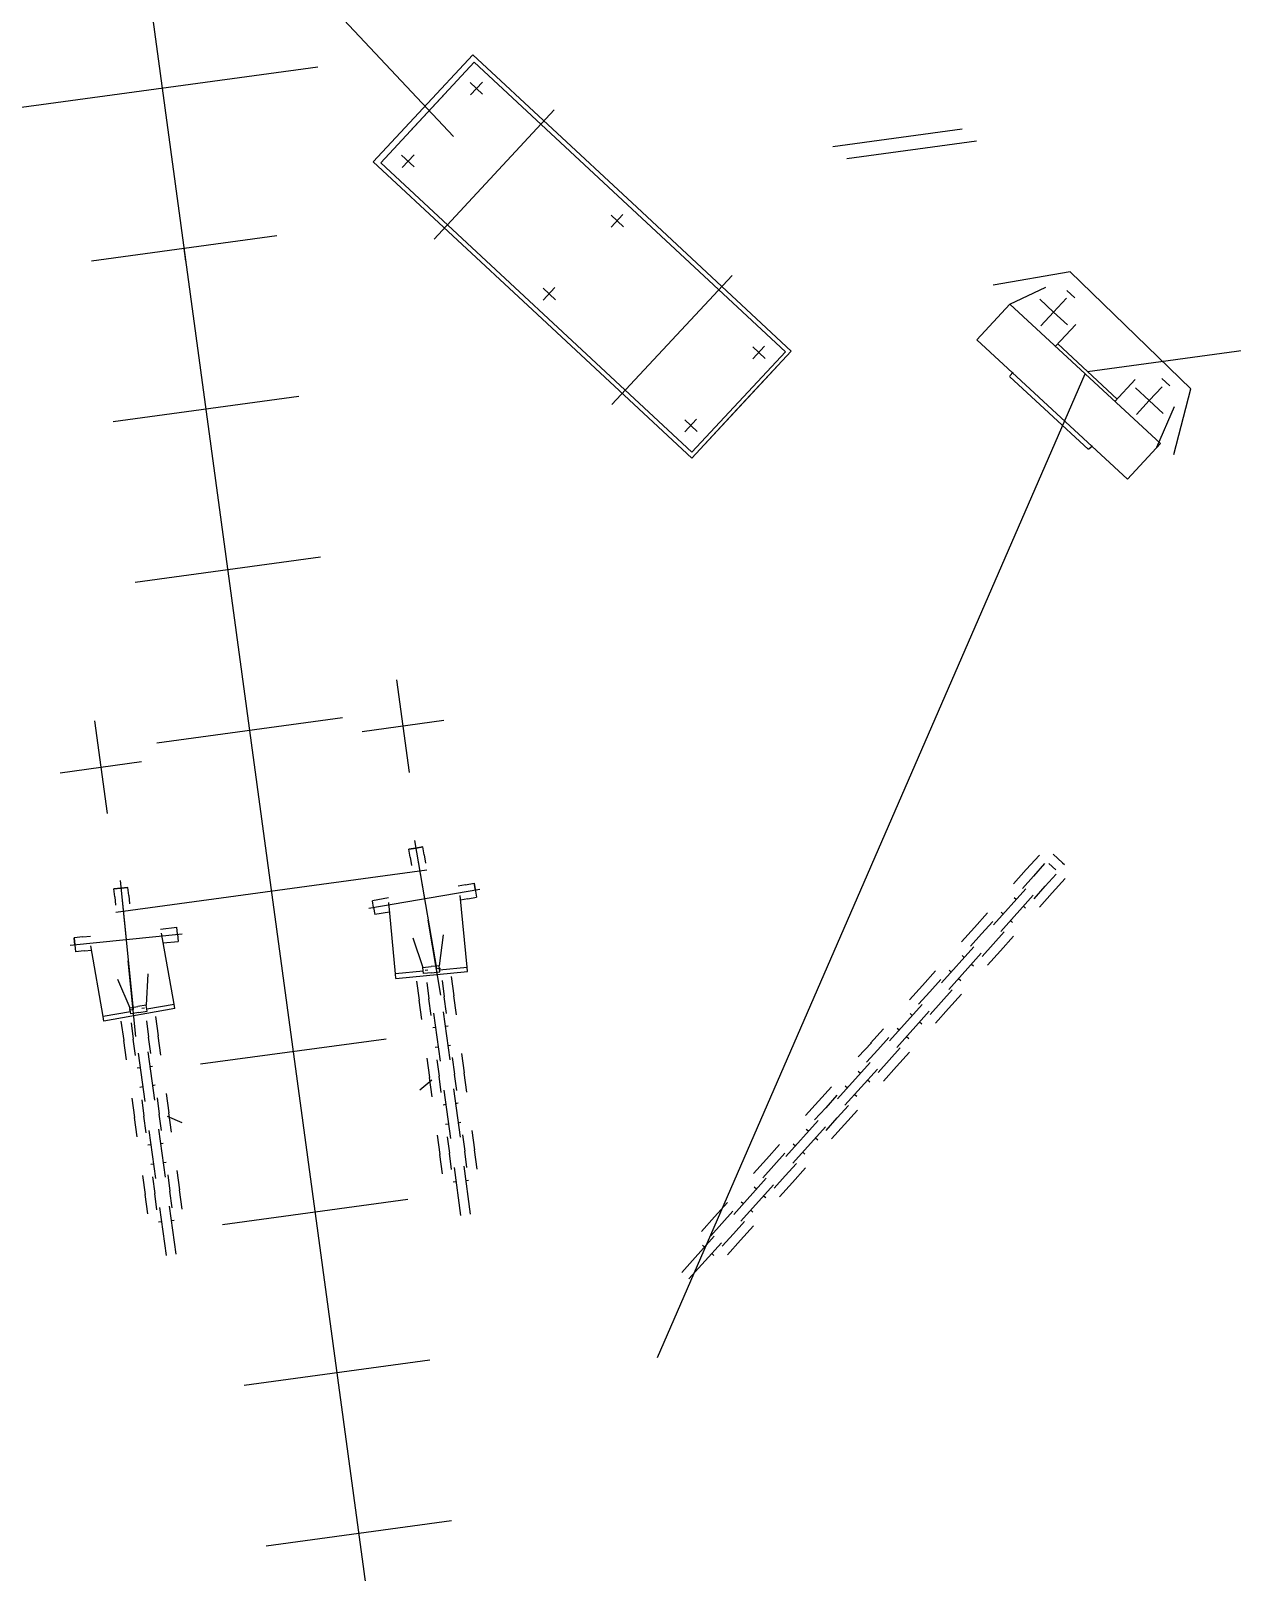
# Model space of a CAD drawing. Header units: metres. Extents: x 267365 to 277461, y 2088854 to 2108025.
# Drawn here: x 272954.4 to 272970.72, y 2094813.72 to 2094834.67 of the extents above; entities that cross this region are included whole.
import ezdxf

# ---------------------------------------------------------------- set-up
doc = ezdxf.new("R2010")
doc.units = ezdxf.units.M
doc.linetypes.add('ACAD_ISO10W100', pattern=[18, 12, -3, 0, -3])
doc.linetypes.add('DASHEDX2', pattern=[38.1, 25.4, -12.7])

msp = doc.modelspace()

# ---------------------------------------------------------------- linework, layer by layer
at = {"color": 30}
for p, q in [((272997.428, 2094530.529), (272954.491, 2094846.36)), ((272997.428, 2094530.529), (272954.491, 2094846.36)), ((272997.428, 2094530.529), (272954.491, 2094846.36)), ((272960.142, 2094833.231), (272956.011, 2094837.631)), ((272960.142, 2094833.231), (272956.011, 2094837.631)), ((272960.142, 2094833.231), (272956.011, 2094837.631)), ((272959.729, 2094833.615), (272960.405, 2094834.342)), ((272959.729, 2094833.615), (272960.405, 2094834.342)), ((272959.729, 2094833.615), (272960.405, 2094834.342)), ((272960.405, 2094834.342), (272962.569, 2094832.329)), ((272960.405, 2094834.342), (272962.569, 2094832.329)), ((272960.405, 2094834.342), (272962.569, 2094832.329)), ((272954.073, 2094833.604), (272958.299, 2094834.178)), ((272954.073, 2094833.604), (272958.299, 2094834.178)), ((272954.073, 2094833.604), (272958.299, 2094834.178)), ((272960.425, 2094834.241), (272959.154, 2094832.876)), ((272960.425, 2094834.241), (272959.154, 2094832.876)), ((272960.425, 2094834.241), (272959.154, 2094832.876)), ((272964.653, 2094830.307), (272960.425, 2094834.241)), ((272964.653, 2094830.307), (272960.425, 2094834.241)), ((272964.653, 2094830.307), (272960.425, 2094834.241)), ((272960.034, 2094833.821), (272959.545, 2094833.296)), ((272960.034, 2094833.821), (272959.545, 2094833.296)), ((272960.034, 2094833.821), (272959.545, 2094833.296)), ((272959.729, 2094833.615), (272959.053, 2094832.888)), ((272959.729, 2094833.615), (272959.053, 2094832.888)), ((272959.729, 2094833.615), (272959.053, 2094832.888)), ((272965.298, 2094833.098), (272967.056, 2094833.337)), ((272965.298, 2094833.098), (272967.056, 2094833.337)), ((272965.298, 2094833.098), (272967.056, 2094833.337)), ((272965.487, 2094832.933), (272967.249, 2094833.172)), ((272965.487, 2094832.933), (272967.249, 2094833.172)), ((272965.487, 2094832.933), (272967.249, 2094833.172)), ((272959.053, 2094832.888), (272961.216, 2094830.875)), ((272959.053, 2094832.888), (272961.216, 2094830.875)), ((272959.053, 2094832.888), (272961.216, 2094830.875)), ((272959.154, 2094832.876), (272963.382, 2094828.942)), ((272959.154, 2094832.876), (272963.382, 2094828.942)), ((272959.154, 2094832.876), (272963.382, 2094828.942)), ((272964.732, 2094830.316), (272962.569, 2094832.329)), ((272964.732, 2094830.316), (272962.569, 2094832.329)), ((272964.732, 2094830.316), (272962.569, 2094832.329)), ((272957.743, 2094831.88), (272955.222, 2094831.537)), ((272957.743, 2094831.88), (272955.222, 2094831.537)), ((272957.743, 2094831.88), (272955.222, 2094831.537)), ((272956.506, 2094831.538), (272956.482, 2094831.708)), ((272956.506, 2094831.538), (272956.482, 2094831.708)), ((272956.506, 2094831.538), (272956.482, 2094831.708)), ((272968.52, 2094831.392), (272967.474, 2094831.211)), ((272968.52, 2094831.392), (272967.474, 2094831.211)), ((272968.52, 2094831.392), (272967.474, 2094831.211)), ((272970.163, 2094829.803), (272968.52, 2094831.392)), ((272970.163, 2094829.803), (272968.52, 2094831.392)), ((272970.163, 2094829.803), (272968.52, 2094831.392)), ((272968.297, 2094830.847), (272968.108, 2094831.022)), ((272968.297, 2094830.847), (272968.108, 2094831.022)), ((272968.297, 2094830.847), (272968.108, 2094831.022)), ((272968.297, 2094830.847), (272968.472, 2094831.036)), ((272968.297, 2094830.847), (272968.472, 2094831.036)), ((272968.297, 2094830.847), (272968.472, 2094831.036)), ((272963.38, 2094828.862), (272961.216, 2094830.875)), ((272963.38, 2094828.862), (272961.216, 2094830.875)), ((272963.38, 2094828.862), (272961.216, 2094830.875)), ((272968.297, 2094830.847), (272968.122, 2094830.658)), ((272968.297, 2094830.847), (272968.122, 2094830.658)), ((272968.297, 2094830.847), (272968.122, 2094830.658)), ((272968.297, 2094830.847), (272968.486, 2094830.672)), ((272968.297, 2094830.847), (272968.486, 2094830.672)), ((272968.297, 2094830.847), (272968.486, 2094830.672)), ((272964.056, 2094829.589), (272964.732, 2094830.316)), ((272964.056, 2094829.589), (272964.732, 2094830.316)), ((272964.056, 2094829.589), (272964.732, 2094830.316)), ((272964.653, 2094830.307), (272963.382, 2094828.942)), ((272964.653, 2094830.307), (272963.382, 2094828.942)), ((272964.653, 2094830.307), (272963.382, 2094828.942)), ((272964.556, 2094830.126), (272963.556, 2094829.051)), ((272964.556, 2094830.126), (272963.556, 2094829.051)), ((272964.556, 2094830.126), (272963.556, 2094829.051)), ((272958.039, 2094829.697), (272955.519, 2094829.355)), ((272958.039, 2094829.697), (272955.519, 2094829.355)), ((272958.039, 2094829.697), (272955.519, 2094829.355)), ((272969.597, 2094829.643), (272969.408, 2094829.818)), ((272969.597, 2094829.643), (272969.408, 2094829.818)), ((272969.597, 2094829.643), (272969.408, 2094829.818)), ((272969.597, 2094829.643), (272969.772, 2094829.832)), ((272969.597, 2094829.643), (272969.772, 2094829.832)), ((272969.597, 2094829.643), (272969.772, 2094829.832)), ((272969.932, 2094828.911), (272970.163, 2094829.803)), ((272969.932, 2094828.911), (272970.163, 2094829.803)), ((272969.932, 2094828.911), (272970.163, 2094829.803)), ((272964.056, 2094829.589), (272963.38, 2094828.862)), ((272964.056, 2094829.589), (272963.38, 2094828.862)), ((272964.056, 2094829.589), (272963.38, 2094828.862)), ((272969.422, 2094829.454), (272969.597, 2094829.643)), ((272969.422, 2094829.454), (272969.597, 2094829.643)), ((272969.422, 2094829.454), (272969.597, 2094829.643)), ((272969.597, 2094829.643), (272969.786, 2094829.468)), ((272969.597, 2094829.643), (272969.786, 2094829.468)), ((272969.597, 2094829.643), (272969.786, 2094829.468)), ((272958.336, 2094827.515), (272955.816, 2094827.172)), ((272958.336, 2094827.515), (272955.816, 2094827.172)), ((272958.336, 2094827.515), (272955.816, 2094827.172)), ((272959.369, 2094825.85), (272959.54, 2094824.589)), ((272959.369, 2094825.85), (272959.54, 2094824.589)), ((272959.369, 2094825.85), (272959.54, 2094824.589)), ((272955.265, 2094825.292), (272955.436, 2094824.031)), ((272955.265, 2094825.292), (272955.436, 2094824.031)), ((272955.265, 2094825.292), (272955.436, 2094824.031)), ((272955.265, 2094825.292), (272955.436, 2094824.031)), ((272955.265, 2094825.292), (272955.436, 2094824.031)), ((272955.265, 2094825.292), (272955.436, 2094824.031)), ((272958.633, 2094825.333), (272956.112, 2094824.99)), ((272958.633, 2094825.333), (272956.112, 2094824.99)), ((272958.633, 2094825.333), (272956.112, 2094824.99)), ((272960.009, 2094825.295), (272958.9, 2094825.144)), ((272960.009, 2094825.295), (272958.9, 2094825.144)), ((272960.009, 2094825.295), (272958.9, 2094825.144)), ((272954.796, 2094824.586), (272955.905, 2094824.737)), ((272954.796, 2094824.586), (272955.905, 2094824.737)), ((272954.796, 2094824.586), (272955.905, 2094824.737)), ((272954.796, 2094824.586), (272955.905, 2094824.737)), ((272954.796, 2094824.586), (272955.905, 2094824.737)), ((272954.796, 2094824.586), (272955.905, 2094824.737)), ((272959.613, 2094823.666), (272959.748, 2094822.871)), ((272959.613, 2094823.666), (272959.748, 2094822.871)), ((272959.613, 2094823.666), (272959.748, 2094822.871)), ((272959.63, 2094823.563), (272959.536, 2094823.547)), ((272959.536, 2094823.547), (272959.63, 2094823.563)), ((272959.63, 2094823.563), (272959.536, 2094823.547)), ((272959.536, 2094823.547), (272959.63, 2094823.563)), ((272959.63, 2094823.563), (272959.536, 2094823.547)), ((272959.536, 2094823.547), (272959.63, 2094823.563)), ((272959.554, 2094823.439), (272959.536, 2094823.547)), ((272959.554, 2094823.439), (272959.536, 2094823.547)), ((272959.554, 2094823.439), (272959.536, 2094823.547)), ((272959.554, 2094823.439), (272959.573, 2094823.327)), ((272959.554, 2094823.439), (272959.573, 2094823.327)), ((272959.554, 2094823.439), (272959.573, 2094823.327)), ((272959.725, 2094823.579), (272959.63, 2094823.563)), ((272959.63, 2094823.563), (272959.725, 2094823.579)), ((272959.725, 2094823.579), (272959.63, 2094823.563)), ((272959.63, 2094823.563), (272959.725, 2094823.579)), ((272959.725, 2094823.579), (272959.63, 2094823.563)), ((272959.63, 2094823.563), (272959.725, 2094823.579)), ((272959.743, 2094823.471), (272959.725, 2094823.579)), ((272959.743, 2094823.471), (272959.725, 2094823.579)), ((272959.743, 2094823.471), (272959.725, 2094823.579)), ((272959.743, 2094823.471), (272959.762, 2094823.359)), ((272959.743, 2094823.471), (272959.762, 2094823.359)), ((272959.743, 2094823.471), (272959.762, 2094823.359)), ((272968.103, 2094823.468), (272967.926, 2094823.271)), ((272968.103, 2094823.468), (272967.926, 2094823.271)), ((272968.103, 2094823.468), (272967.926, 2094823.271)), ((272968.289, 2094823.478), (272968.318, 2094823.452)), ((272968.289, 2094823.478), (272968.417, 2094823.364)), ((272968.289, 2094823.478), (272968.318, 2094823.452)), ((272968.289, 2094823.478), (272968.417, 2094823.364)), ((272968.289, 2094823.478), (272968.318, 2094823.452)), ((272968.289, 2094823.478), (272968.417, 2094823.364)), ((272955.556, 2094822.692), (272959.782, 2094823.266)), ((272955.556, 2094822.692), (272959.782, 2094823.266)), ((272955.556, 2094822.692), (272959.782, 2094823.266)), ((272967.75, 2094823.075), (272967.926, 2094823.271)), ((272967.75, 2094823.075), (272967.926, 2094823.271)), ((272967.75, 2094823.075), (272967.926, 2094823.271)), ((272968.175, 2094823.351), (272968.025, 2094823.183)), ((272968.175, 2094823.351), (272968.025, 2094823.183)), ((272968.175, 2094823.351), (272968.025, 2094823.183)), ((272968.332, 2094823.21), (272968.181, 2094823.043)), ((272968.332, 2094823.21), (272968.181, 2094823.043)), ((272968.332, 2094823.21), (272968.181, 2094823.043)), ((272968.329, 2094823.265), (272968.23, 2094823.354)), ((272968.329, 2094823.265), (272968.23, 2094823.354)), ((272968.329, 2094823.265), (272968.23, 2094823.354)), ((272968.417, 2094823.364), (272968.446, 2094823.338)), ((272968.417, 2094823.364), (272968.446, 2094823.338)), ((272968.417, 2094823.364), (272968.446, 2094823.338)), ((272955.528, 2094823.008), (272955.624, 2094823.018)), ((272955.624, 2094823.018), (272955.528, 2094823.008)), ((272955.528, 2094823.008), (272955.624, 2094823.018)), ((272955.624, 2094823.018), (272955.528, 2094823.008)), ((272955.528, 2094823.008), (272955.624, 2094823.018)), ((272955.624, 2094823.018), (272955.528, 2094823.008)), ((272955.539, 2094822.9), (272955.528, 2094823.008)), ((272955.539, 2094822.9), (272955.528, 2094823.008)), ((272955.539, 2094822.9), (272955.528, 2094823.008)), ((272955.613, 2094823.123), (272955.694, 2094822.32)), ((272955.613, 2094823.123), (272955.694, 2094822.32)), ((272955.613, 2094823.123), (272955.694, 2094822.32)), ((272955.624, 2094823.018), (272955.719, 2094823.028)), ((272955.719, 2094823.028), (272955.624, 2094823.018)), ((272955.624, 2094823.018), (272955.719, 2094823.028)), ((272955.719, 2094823.028), (272955.624, 2094823.018)), ((272955.624, 2094823.018), (272955.719, 2094823.028)), ((272955.719, 2094823.028), (272955.624, 2094823.018)), ((272955.73, 2094822.919), (272955.719, 2094823.028)), ((272955.73, 2094822.919), (272955.719, 2094823.028)), ((272955.73, 2094822.919), (272955.719, 2094823.028)), ((272960.307, 2094823.064), (272960.205, 2094823.046)), ((272960.307, 2094823.064), (272960.205, 2094823.046)), ((272960.307, 2094823.064), (272960.205, 2094823.046)), ((272960.307, 2094823.064), (272960.424, 2094823.084)), ((272960.307, 2094823.064), (272960.424, 2094823.084)), ((272960.307, 2094823.064), (272960.424, 2094823.084)), ((272960.44, 2094822.989), (272960.424, 2094823.084)), ((272960.424, 2094823.084), (272960.456, 2094822.895)), ((272960.44, 2094822.989), (272960.424, 2094823.084)), ((272960.424, 2094823.084), (272960.456, 2094822.895)), ((272960.44, 2094822.989), (272960.424, 2094823.084)), ((272960.424, 2094823.084), (272960.456, 2094822.895)), ((272967.921, 2094823.009), (272967.48, 2094822.518)), ((272967.921, 2094823.009), (272967.48, 2094822.518)), ((272967.921, 2094823.009), (272967.48, 2094822.518)), ((272967.874, 2094823.015), (272968.025, 2094823.183)), ((272967.874, 2094823.015), (272968.025, 2094823.183)), ((272967.874, 2094823.015), (272968.025, 2094823.183)), ((272968.031, 2094822.875), (272968.181, 2094823.043)), ((272968.031, 2094822.875), (272968.181, 2094823.043)), ((272968.031, 2094822.875), (272968.181, 2094823.043)), ((272968.456, 2094823.151), (272968.279, 2094822.954)), ((272968.456, 2094823.151), (272968.279, 2094822.954)), ((272968.456, 2094823.151), (272968.279, 2094822.954)), ((272955.539, 2094822.9), (272955.551, 2094822.787)), ((272955.539, 2094822.9), (272955.551, 2094822.787)), ((272955.539, 2094822.9), (272955.551, 2094822.787)), ((272955.73, 2094822.919), (272955.741, 2094822.806)), ((272955.73, 2094822.919), (272955.741, 2094822.806)), ((272955.73, 2094822.919), (272955.741, 2094822.806)), ((272959.26, 2094822.885), (272959.04, 2094822.847)), ((272959.26, 2094822.885), (272959.04, 2094822.847)), ((272959.26, 2094822.885), (272959.04, 2094822.847)), ((272959.057, 2094822.753), (272959.04, 2094822.847)), ((272959.057, 2094822.753), (272959.04, 2094822.847)), ((272959.057, 2094822.753), (272959.04, 2094822.847)), ((272959.355, 2094821.852), (272959.262, 2094822.824)), ((272959.355, 2094821.852), (272959.262, 2094822.824)), ((272959.355, 2094821.852), (272959.262, 2094822.824)), ((272960.328, 2094821.945), (272960.235, 2094822.918)), ((272960.328, 2094821.945), (272960.235, 2094822.918)), ((272960.328, 2094821.945), (272960.235, 2094822.918)), ((272960.339, 2094822.875), (272960.237, 2094822.857)), ((272960.339, 2094822.875), (272960.237, 2094822.857)), ((272960.339, 2094822.875), (272960.237, 2094822.857)), ((272960.339, 2094822.875), (272960.456, 2094822.895)), ((272960.339, 2094822.875), (272960.456, 2094822.895)), ((272960.339, 2094822.875), (272960.456, 2094822.895)), ((272968.02, 2094822.921), (272967.578, 2094822.429)), ((272968.02, 2094822.921), (272967.578, 2094822.429)), ((272968.02, 2094822.921), (272967.578, 2094822.429)), ((272967.789, 2094822.862), (272967.76, 2094822.888)), ((272967.789, 2094822.862), (272967.76, 2094822.888)), ((272967.789, 2094822.862), (272967.76, 2094822.888)), ((272967.887, 2094822.774), (272967.916, 2094822.748)), ((272967.887, 2094822.774), (272967.916, 2094822.748)), ((272967.887, 2094822.774), (272967.916, 2094822.748)), ((272968.103, 2094822.758), (272968.279, 2094822.954)), ((272968.103, 2094822.758), (272968.279, 2094822.954)), ((272968.103, 2094822.758), (272968.279, 2094822.954)), ((272959.057, 2094822.753), (272959.073, 2094822.658)), ((272959.057, 2094822.753), (272959.073, 2094822.658)), ((272959.057, 2094822.753), (272959.073, 2094822.658)), ((272959.275, 2094822.693), (272959.073, 2094822.658)), ((272959.275, 2094822.693), (272959.073, 2094822.658)), ((272959.275, 2094822.693), (272959.073, 2094822.658)), ((272959.972, 2094821.564), (272959.797, 2094822.585)), ((272959.972, 2094821.564), (272959.797, 2094822.585)), ((272959.972, 2094821.564), (272959.797, 2094822.585)), ((272967.397, 2094822.681), (272967.22, 2094822.484)), ((272967.397, 2094822.681), (272967.22, 2094822.484)), ((272967.397, 2094822.681), (272967.22, 2094822.484)), ((272967.469, 2094822.564), (272967.319, 2094822.396)), ((272967.469, 2094822.564), (272967.319, 2094822.396)), ((272967.469, 2094822.564), (272967.319, 2094822.396)), ((272967.583, 2094822.691), (272967.612, 2094822.665)), ((272967.583, 2094822.691), (272967.612, 2094822.665)), ((272967.583, 2094822.691), (272967.612, 2094822.665)), ((272967.711, 2094822.577), (272967.74, 2094822.551)), ((272967.711, 2094822.577), (272967.74, 2094822.551)), ((272967.711, 2094822.577), (272967.74, 2094822.551)), ((272955.105, 2094822.356), (272954.986, 2094822.344)), ((272955.105, 2094822.356), (272954.986, 2094822.344)), ((272955.105, 2094822.356), (272954.986, 2094822.344)), ((272955.105, 2094822.356), (272955.208, 2094822.367)), ((272955.105, 2094822.356), (272955.208, 2094822.367)), ((272955.105, 2094822.356), (272955.208, 2094822.367)), ((272956.161, 2094822.463), (272956.383, 2094822.486)), ((272956.161, 2094822.463), (272956.383, 2094822.486)), ((272956.161, 2094822.463), (272956.383, 2094822.486)), ((272956.345, 2094821.442), (272956.176, 2094822.405)), ((272956.345, 2094821.442), (272956.176, 2094822.405)), ((272956.345, 2094821.442), (272956.176, 2094822.405)), ((272956.393, 2094822.391), (272956.383, 2094822.486)), ((272956.393, 2094822.391), (272956.383, 2094822.486)), ((272956.393, 2094822.391), (272956.383, 2094822.486)), ((272956.393, 2094822.391), (272956.402, 2094822.295)), ((272956.393, 2094822.391), (272956.402, 2094822.295)), ((272956.393, 2094822.391), (272956.402, 2094822.295)), ((272960.003, 2094822.383), (272959.948, 2094821.962)), ((272960.003, 2094822.383), (272959.948, 2094821.962)), ((272960.003, 2094822.383), (272959.948, 2094821.962)), ((272967.044, 2094822.288), (272967.22, 2094822.484)), ((272967.044, 2094822.288), (272967.22, 2094822.484)), ((272967.044, 2094822.288), (272967.22, 2094822.484)), ((272967.168, 2094822.228), (272967.319, 2094822.396)), ((272967.168, 2094822.228), (272967.319, 2094822.396)), ((272967.168, 2094822.228), (272967.319, 2094822.396)), ((272967.626, 2094822.423), (272967.475, 2094822.256)), ((272967.626, 2094822.423), (272967.475, 2094822.256)), ((272967.626, 2094822.423), (272967.475, 2094822.256)), ((272967.75, 2094822.364), (272967.573, 2094822.167)), ((272967.75, 2094822.364), (272967.573, 2094822.167)), ((272967.75, 2094822.364), (272967.573, 2094822.167)), ((272954.996, 2094822.249), (272954.986, 2094822.344)), ((272954.986, 2094822.344), (272955.006, 2094822.154)), ((272954.996, 2094822.249), (272954.986, 2094822.344)), ((272954.986, 2094822.344), (272955.006, 2094822.154)), ((272954.996, 2094822.249), (272954.986, 2094822.344)), ((272954.986, 2094822.344), (272955.006, 2094822.154)), ((272955.124, 2094822.166), (272955.006, 2094822.154)), ((272955.124, 2094822.166), (272955.006, 2094822.154)), ((272955.124, 2094822.166), (272955.006, 2094822.154)), ((272955.124, 2094822.166), (272955.227, 2094822.176)), ((272955.124, 2094822.166), (272955.227, 2094822.176)), ((272955.124, 2094822.166), (272955.227, 2094822.176)), ((272955.383, 2094821.273), (272955.213, 2094822.235)), ((272955.383, 2094821.273), (272955.213, 2094822.235)), ((272955.383, 2094821.273), (272955.213, 2094822.235)), ((272956.198, 2094822.275), (272956.402, 2094822.295)), ((272956.198, 2094822.275), (272956.402, 2094822.295)), ((272956.198, 2094822.275), (272956.402, 2094822.295)), ((272959.591, 2094822.343), (272959.726, 2094821.941)), ((272959.591, 2094822.343), (272959.726, 2094821.941)), ((272959.591, 2094822.343), (272959.726, 2094821.941)), ((272967.215, 2094822.222), (272966.774, 2094821.731)), ((272967.215, 2094822.222), (272966.774, 2094821.731)), ((272967.215, 2094822.222), (272966.774, 2094821.731)), ((272967.325, 2094822.088), (272967.475, 2094822.256)), ((272967.325, 2094822.088), (272967.475, 2094822.256)), ((272967.325, 2094822.088), (272967.475, 2094822.256)), ((272967.397, 2094821.971), (272967.573, 2094822.167)), ((272967.397, 2094821.971), (272967.573, 2094822.167)), ((272967.397, 2094821.971), (272967.573, 2094822.167)), ((272955.828, 2094821.001), (272955.724, 2094822.031)), ((272955.828, 2094821.001), (272955.724, 2094822.031)), ((272955.828, 2094821.001), (272955.724, 2094822.031)), ((272959.726, 2094821.941), (272959.837, 2094821.952)), ((272959.726, 2094821.941), (272959.837, 2094821.952)), ((272959.726, 2094821.941), (272959.837, 2094821.952)), ((272959.733, 2094821.858), (272959.726, 2094821.941)), ((272959.733, 2094821.858), (272959.726, 2094821.941)), ((272959.733, 2094821.858), (272959.726, 2094821.941)), ((272959.948, 2094821.962), (272959.837, 2094821.952)), ((272959.948, 2094821.962), (272959.837, 2094821.952)), ((272959.948, 2094821.962), (272959.837, 2094821.952)), ((272959.956, 2094821.88), (272959.948, 2094821.962)), ((272959.956, 2094821.88), (272959.948, 2094821.962)), ((272959.956, 2094821.88), (272959.948, 2094821.962)), ((272959.953, 2094821.909), (272960.328, 2094821.945)), ((272959.953, 2094821.909), (272960.328, 2094821.945)), ((272959.953, 2094821.909), (272960.328, 2094821.945)), ((272960.334, 2094821.884), (272960.328, 2094821.945)), ((272960.334, 2094821.884), (272960.328, 2094821.945)), ((272960.334, 2094821.884), (272960.328, 2094821.945)), ((272967.314, 2094822.134), (272966.872, 2094821.642)), ((272967.314, 2094822.134), (272966.872, 2094821.642)), ((272967.314, 2094822.134), (272966.872, 2094821.642)), ((272967.083, 2094822.075), (272967.054, 2094822.101)), ((272967.083, 2094822.075), (272967.054, 2094822.101)), ((272967.083, 2094822.075), (272967.054, 2094822.101)), ((272967.181, 2094821.987), (272967.21, 2094821.961)), ((272967.181, 2094821.987), (272967.21, 2094821.961)), ((272967.181, 2094821.987), (272967.21, 2094821.961)), ((272955.579, 2094821.781), (272955.745, 2094821.391)), ((272955.579, 2094821.781), (272955.745, 2094821.391)), ((272955.579, 2094821.781), (272955.745, 2094821.391)), ((272955.987, 2094821.853), (272955.965, 2094821.43)), ((272955.987, 2094821.853), (272955.965, 2094821.43)), ((272955.987, 2094821.853), (272955.965, 2094821.43)), ((272959.731, 2094821.888), (272959.355, 2094821.852)), ((272959.731, 2094821.888), (272959.355, 2094821.852)), ((272959.731, 2094821.888), (272959.355, 2094821.852)), ((272959.361, 2094821.79), (272959.355, 2094821.852)), ((272959.361, 2094821.79), (272959.355, 2094821.852)), ((272959.361, 2094821.79), (272959.355, 2094821.852)), ((272959.361, 2094821.79), (272960.334, 2094821.884)), ((272959.361, 2094821.79), (272960.334, 2094821.884)), ((272959.361, 2094821.79), (272960.334, 2094821.884)), ((272959.642, 2094821.756), (272959.677, 2094821.494)), ((272959.642, 2094821.756), (272959.677, 2094821.494)), ((272959.642, 2094821.756), (272959.677, 2094821.494)), ((272959.845, 2094821.869), (272959.733, 2094821.858)), ((272959.845, 2094821.869), (272959.733, 2094821.858)), ((272959.845, 2094821.869), (272959.733, 2094821.858)), ((272959.756, 2094821.905), (272959.794, 2094821.91)), ((272959.756, 2094821.905), (272959.794, 2094821.91)), ((272959.756, 2094821.905), (272959.794, 2094821.91)), ((272959.778, 2094821.735), (272959.808, 2094821.512)), ((272959.778, 2094821.735), (272959.808, 2094821.512)), ((272959.778, 2094821.735), (272959.808, 2094821.512)), ((272959.845, 2094821.869), (272959.956, 2094821.88)), ((272959.845, 2094821.869), (272959.956, 2094821.88)), ((272959.845, 2094821.869), (272959.956, 2094821.88)), ((272959.925, 2094821.927), (272959.964, 2094821.932)), ((272959.925, 2094821.927), (272959.964, 2094821.932)), ((272959.925, 2094821.927), (272959.964, 2094821.932)), ((272959.987, 2094821.763), (272960.016, 2094821.539)), ((272959.987, 2094821.763), (272960.016, 2094821.539)), ((272959.987, 2094821.763), (272960.016, 2094821.539)), ((272960.112, 2094821.819), (272960.147, 2094821.557)), ((272960.112, 2094821.819), (272960.147, 2094821.557)), ((272960.112, 2094821.819), (272960.147, 2094821.557)), ((272966.691, 2094821.894), (272966.514, 2094821.697)), ((272966.691, 2094821.894), (272966.514, 2094821.697)), ((272966.691, 2094821.894), (272966.514, 2094821.697)), ((272966.763, 2094821.777), (272966.613, 2094821.609)), ((272966.763, 2094821.777), (272966.613, 2094821.609)), ((272966.763, 2094821.777), (272966.613, 2094821.609)), ((272966.877, 2094821.904), (272966.906, 2094821.878)), ((272966.877, 2094821.904), (272966.906, 2094821.878)), ((272966.877, 2094821.904), (272966.906, 2094821.878)), ((272967.005, 2094821.79), (272967.034, 2094821.764)), ((272967.005, 2094821.79), (272967.034, 2094821.764)), ((272967.005, 2094821.79), (272967.034, 2094821.764)), ((272960.046, 2094821.316), (272960.016, 2094821.539)), ((272960.046, 2094821.316), (272960.016, 2094821.539)), ((272960.046, 2094821.316), (272960.016, 2094821.539)), ((272960.182, 2094821.295), (272960.147, 2094821.557)), ((272960.182, 2094821.295), (272960.147, 2094821.557)), ((272960.182, 2094821.295), (272960.147, 2094821.557)), ((272966.338, 2094821.501), (272966.514, 2094821.697)), ((272966.338, 2094821.501), (272966.514, 2094821.697)), ((272966.338, 2094821.501), (272966.514, 2094821.697)), ((272966.462, 2094821.442), (272966.613, 2094821.609)), ((272966.462, 2094821.442), (272966.613, 2094821.609)), ((272966.462, 2094821.442), (272966.613, 2094821.609)), ((272966.92, 2094821.636), (272966.769, 2094821.469)), ((272966.92, 2094821.636), (272966.769, 2094821.469)), ((272966.92, 2094821.636), (272966.769, 2094821.469)), ((272967.044, 2094821.577), (272966.868, 2094821.381)), ((272967.044, 2094821.577), (272966.868, 2094821.381)), ((272967.044, 2094821.577), (272966.868, 2094821.381)), ((272955.754, 2094821.338), (272955.383, 2094821.273)), ((272955.754, 2094821.338), (272955.383, 2094821.273)), ((272955.754, 2094821.338), (272955.383, 2094821.273)), ((272956.356, 2094821.382), (272955.393, 2094821.212)), ((272956.356, 2094821.382), (272955.393, 2094821.212)), ((272956.356, 2094821.382), (272955.393, 2094821.212)), ((272955.776, 2094821.363), (272955.737, 2094821.358)), ((272955.776, 2094821.363), (272955.737, 2094821.358)), ((272955.776, 2094821.363), (272955.737, 2094821.358)), ((272955.745, 2094821.391), (272955.855, 2094821.41)), ((272955.745, 2094821.391), (272955.855, 2094821.41)), ((272955.745, 2094821.391), (272955.855, 2094821.41)), ((272955.759, 2094821.309), (272955.745, 2094821.391)), ((272955.759, 2094821.309), (272955.745, 2094821.391)), ((272955.759, 2094821.309), (272955.745, 2094821.391)), ((272955.869, 2094821.329), (272955.759, 2094821.309)), ((272955.869, 2094821.329), (272955.759, 2094821.309)), ((272955.869, 2094821.329), (272955.759, 2094821.309)), ((272955.965, 2094821.43), (272955.855, 2094821.41)), ((272955.965, 2094821.43), (272955.855, 2094821.41)), ((272955.965, 2094821.43), (272955.855, 2094821.41)), ((272955.869, 2094821.329), (272955.979, 2094821.348)), ((272955.869, 2094821.329), (272955.979, 2094821.348)), ((272955.869, 2094821.329), (272955.979, 2094821.348)), ((272955.945, 2094821.387), (272955.907, 2094821.381)), ((272955.945, 2094821.387), (272955.907, 2094821.381)), ((272955.945, 2094821.387), (272955.907, 2094821.381)), ((272955.979, 2094821.348), (272955.965, 2094821.43)), ((272955.979, 2094821.348), (272955.965, 2094821.43)), ((272955.979, 2094821.348), (272955.965, 2094821.43)), ((272955.974, 2094821.377), (272956.345, 2094821.442)), ((272955.974, 2094821.377), (272956.345, 2094821.442)), ((272955.974, 2094821.377), (272956.345, 2094821.442)), ((272956.356, 2094821.382), (272956.345, 2094821.442)), ((272956.356, 2094821.382), (272956.345, 2094821.442)), ((272956.356, 2094821.382), (272956.345, 2094821.442)), ((272959.712, 2094821.232), (272959.677, 2094821.494)), ((272959.712, 2094821.232), (272959.677, 2094821.494)), ((272959.712, 2094821.232), (272959.677, 2094821.494)), ((272959.838, 2094821.288), (272959.808, 2094821.512)), ((272959.838, 2094821.288), (272959.808, 2094821.512)), ((272959.838, 2094821.288), (272959.808, 2094821.512)), ((272959.873, 2094821.32), (272959.96, 2094820.665)), ((272959.873, 2094821.32), (272959.96, 2094820.665)), ((272959.873, 2094821.32), (272959.96, 2094820.665)), ((272960.004, 2094821.338), (272960.091, 2094820.683)), ((272960.004, 2094821.338), (272960.091, 2094820.683)), ((272960.004, 2094821.338), (272960.091, 2094820.683)), ((272966.509, 2094821.436), (272966.068, 2094820.944)), ((272966.509, 2094821.436), (272966.068, 2094820.944)), ((272966.509, 2094821.436), (272966.068, 2094820.944)), ((272966.608, 2094821.347), (272966.166, 2094820.855)), ((272966.608, 2094821.347), (272966.166, 2094820.855)), ((272966.608, 2094821.347), (272966.166, 2094820.855)), ((272966.377, 2094821.288), (272966.348, 2094821.314)), ((272966.377, 2094821.288), (272966.348, 2094821.314)), ((272966.377, 2094821.288), (272966.348, 2094821.314)), ((272966.619, 2094821.301), (272966.769, 2094821.469)), ((272966.619, 2094821.301), (272966.769, 2094821.469)), ((272966.619, 2094821.301), (272966.769, 2094821.469)), ((272966.691, 2094821.184), (272966.868, 2094821.381)), ((272966.691, 2094821.184), (272966.868, 2094821.381)), ((272966.691, 2094821.184), (272966.868, 2094821.381)), ((272955.393, 2094821.212), (272955.383, 2094821.273)), ((272955.393, 2094821.212), (272955.383, 2094821.273)), ((272955.393, 2094821.212), (272955.383, 2094821.273)), ((272955.624, 2094821.209), (272955.661, 2094820.947)), ((272955.624, 2094821.209), (272955.661, 2094820.947)), ((272955.624, 2094821.209), (272955.661, 2094820.947)), ((272955.761, 2094821.188), (272955.792, 2094820.965)), ((272955.761, 2094821.188), (272955.792, 2094820.965)), ((272955.761, 2094821.188), (272955.792, 2094820.965)), ((272955.969, 2094821.217), (272956, 2094820.994)), ((272955.969, 2094821.217), (272956, 2094820.994)), ((272955.969, 2094821.217), (272956, 2094820.994)), ((272956.094, 2094821.274), (272956.131, 2094821.012)), ((272956.094, 2094821.274), (272956.131, 2094821.012)), ((272956.094, 2094821.274), (272956.131, 2094821.012)), ((272959.899, 2094821.124), (272959.86, 2094821.119)), ((272959.899, 2094821.124), (272959.86, 2094821.119)), ((272959.899, 2094821.124), (272959.86, 2094821.119)), ((272960.03, 2094821.141), (272960.069, 2094821.146)), ((272960.03, 2094821.141), (272960.069, 2094821.146)), ((272960.03, 2094821.141), (272960.069, 2094821.146)), ((272965.985, 2094821.107), (272965.808, 2094820.911)), ((272965.985, 2094821.107), (272965.808, 2094820.911)), ((272965.985, 2094821.107), (272965.808, 2094820.911)), ((272966.171, 2094821.117), (272966.2, 2094821.091)), ((272966.171, 2094821.117), (272966.2, 2094821.091)), ((272966.171, 2094821.117), (272966.2, 2094821.091)), ((272966.475, 2094821.2), (272966.504, 2094821.174)), ((272966.475, 2094821.2), (272966.504, 2094821.174)), ((272966.475, 2094821.2), (272966.504, 2094821.174)), ((272955.697, 2094820.685), (272955.661, 2094820.947)), ((272955.697, 2094820.685), (272955.661, 2094820.947)), ((272955.697, 2094820.685), (272955.661, 2094820.947)), ((272955.822, 2094820.742), (272955.792, 2094820.965)), ((272955.822, 2094820.742), (272955.792, 2094820.965)), ((272955.822, 2094820.742), (272955.792, 2094820.965)), ((272956.031, 2094820.771), (272956, 2094820.994)), ((272956.031, 2094820.771), (272956, 2094820.994)), ((272956.031, 2094820.771), (272956, 2094820.994)), ((272956.167, 2094820.75), (272956.131, 2094821.012)), ((272956.167, 2094820.75), (272956.131, 2094821.012)), ((272956.167, 2094820.75), (272956.131, 2094821.012)), ((272959.226, 2094820.968), (272956.706, 2094820.625)), ((272959.226, 2094820.968), (272956.706, 2094820.625)), ((272959.226, 2094820.968), (272956.706, 2094820.625)), ((272965.642, 2094820.725), (272965.824, 2094820.917)), ((272965.642, 2094820.725), (272965.824, 2094820.917)), ((272965.642, 2094820.725), (272965.824, 2094820.917)), ((272966.057, 2094820.99), (272965.907, 2094820.822)), ((272966.057, 2094820.99), (272965.907, 2094820.822)), ((272966.057, 2094820.99), (272965.907, 2094820.822)), ((272966.299, 2094821.003), (272966.328, 2094820.977)), ((272966.299, 2094821.003), (272966.328, 2094820.977)), ((272966.299, 2094821.003), (272966.328, 2094820.977)), ((272955.857, 2094820.774), (272955.948, 2094820.12)), ((272955.857, 2094820.774), (272955.948, 2094820.12)), ((272955.857, 2094820.774), (272955.948, 2094820.12)), ((272955.988, 2094820.792), (272956.079, 2094820.138)), ((272955.988, 2094820.792), (272956.079, 2094820.138)), ((272955.988, 2094820.792), (272956.079, 2094820.138)), ((272959.782, 2094820.708), (272959.817, 2094820.446)), ((272959.782, 2094820.708), (272959.817, 2094820.446)), ((272959.782, 2094820.708), (272959.817, 2094820.446)), ((272959.895, 2094820.857), (272959.934, 2094820.862)), ((272959.895, 2094820.857), (272959.934, 2094820.862)), ((272959.895, 2094820.857), (272959.934, 2094820.862)), ((272959.918, 2094820.687), (272959.948, 2094820.464)), ((272959.918, 2094820.687), (272959.948, 2094820.464)), ((272959.918, 2094820.687), (272959.948, 2094820.464)), ((272960.065, 2094820.879), (272960.104, 2094820.884)), ((272960.065, 2094820.879), (272960.104, 2094820.884)), ((272960.065, 2094820.879), (272960.104, 2094820.884)), ((272960.126, 2094820.715), (272960.156, 2094820.491)), ((272960.126, 2094820.715), (272960.156, 2094820.491)), ((272960.126, 2094820.715), (272960.156, 2094820.491)), ((272960.252, 2094820.771), (272960.287, 2094820.509)), ((272960.252, 2094820.771), (272960.287, 2094820.509)), ((272960.252, 2094820.771), (272960.287, 2094820.509)), ((272965.756, 2094820.655), (272965.907, 2094820.822)), ((272965.756, 2094820.655), (272965.907, 2094820.822)), ((272965.756, 2094820.655), (272965.907, 2094820.822)), ((272965.913, 2094820.514), (272966.063, 2094820.682)), ((272965.913, 2094820.514), (272966.063, 2094820.682)), ((272965.913, 2094820.514), (272966.063, 2094820.682)), ((272966.214, 2094820.85), (272966.063, 2094820.682)), ((272966.214, 2094820.85), (272966.063, 2094820.682)), ((272966.214, 2094820.85), (272966.063, 2094820.682)), ((272966.338, 2094820.79), (272966.162, 2094820.594)), ((272966.338, 2094820.79), (272966.162, 2094820.594)), ((272966.338, 2094820.79), (272966.162, 2094820.594)), ((272955.885, 2094820.578), (272955.846, 2094820.572)), ((272955.885, 2094820.578), (272955.846, 2094820.572)), ((272955.885, 2094820.578), (272955.846, 2094820.572)), ((272956.016, 2094820.596), (272956.054, 2094820.601)), ((272956.016, 2094820.596), (272956.054, 2094820.601)), ((272956.016, 2094820.596), (272956.054, 2094820.601)), ((272960.186, 2094820.268), (272960.156, 2094820.491)), ((272960.186, 2094820.268), (272960.156, 2094820.491)), ((272960.186, 2094820.268), (272960.156, 2094820.491)), ((272960.322, 2094820.247), (272960.287, 2094820.509)), ((272960.322, 2094820.247), (272960.287, 2094820.509)), ((272960.322, 2094820.247), (272960.287, 2094820.509)), ((272965.803, 2094820.649), (272965.362, 2094820.157)), ((272965.803, 2094820.649), (272965.362, 2094820.157)), ((272965.803, 2094820.649), (272965.362, 2094820.157)), ((272965.902, 2094820.56), (272965.46, 2094820.069)), ((272965.902, 2094820.56), (272965.46, 2094820.069)), ((272965.902, 2094820.56), (272965.46, 2094820.069)), ((272965.671, 2094820.501), (272965.642, 2094820.527)), ((272965.671, 2094820.501), (272965.642, 2094820.527)), ((272965.671, 2094820.501), (272965.642, 2094820.527)), ((272965.985, 2094820.397), (272966.162, 2094820.594)), ((272965.985, 2094820.397), (272966.162, 2094820.594)), ((272965.985, 2094820.397), (272966.162, 2094820.594)), ((272955.921, 2094820.316), (272955.882, 2094820.311)), ((272955.921, 2094820.316), (272955.882, 2094820.311)), ((272955.921, 2094820.316), (272955.882, 2094820.311)), ((272956.091, 2094820.339), (272956.052, 2094820.334)), ((272956.091, 2094820.339), (272956.052, 2094820.334)), ((272956.091, 2094820.339), (272956.052, 2094820.334)), ((272959.852, 2094820.184), (272959.817, 2094820.446)), ((272959.852, 2094820.184), (272959.817, 2094820.446)), ((272959.852, 2094820.184), (272959.817, 2094820.446)), ((272959.977, 2094820.24), (272959.948, 2094820.464)), ((272959.977, 2094820.24), (272959.948, 2094820.464)), ((272959.977, 2094820.24), (272959.948, 2094820.464)), ((272960.013, 2094820.272), (272960.1, 2094819.617)), ((272960.013, 2094820.272), (272960.1, 2094819.617)), ((272960.013, 2094820.272), (272960.1, 2094819.617)), ((272960.143, 2094820.29), (272960.231, 2094819.635)), ((272960.143, 2094820.29), (272960.231, 2094819.635)), ((272960.143, 2094820.29), (272960.231, 2094819.635)), ((272965.279, 2094820.32), (272965.102, 2094820.124)), ((272965.279, 2094820.32), (272965.102, 2094820.124)), ((272965.279, 2094820.32), (272965.102, 2094820.124)), ((272965.465, 2094820.33), (272965.494, 2094820.304)), ((272965.465, 2094820.33), (272965.494, 2094820.304)), ((272965.465, 2094820.33), (272965.494, 2094820.304)), ((272965.769, 2094820.413), (272965.798, 2094820.387)), ((272965.769, 2094820.413), (272965.798, 2094820.387)), ((272965.769, 2094820.413), (272965.798, 2094820.387)), ((272955.77, 2094820.162), (272955.806, 2094819.9)), ((272955.77, 2094820.162), (272955.806, 2094819.9)), ((272955.77, 2094820.162), (272955.806, 2094819.9)), ((272955.906, 2094820.141), (272955.937, 2094819.918)), ((272955.906, 2094820.141), (272955.937, 2094819.918)), ((272955.906, 2094820.141), (272955.937, 2094819.918)), ((272956.114, 2094820.17), (272956.145, 2094819.947)), ((272956.114, 2094820.17), (272956.145, 2094819.947)), ((272956.114, 2094820.17), (272956.145, 2094819.947)), ((272956.24, 2094820.227), (272956.276, 2094819.965)), ((272956.24, 2094820.227), (272956.276, 2094819.965)), ((272956.24, 2094820.227), (272956.276, 2094819.965)), ((272960.039, 2094820.076), (272960, 2094820.071)), ((272960.039, 2094820.076), (272960, 2094820.071)), ((272960.039, 2094820.076), (272960, 2094820.071)), ((272960.17, 2094820.093), (272960.208, 2094820.099)), ((272960.17, 2094820.093), (272960.208, 2094820.099)), ((272960.17, 2094820.093), (272960.208, 2094820.099)), ((272964.926, 2094819.927), (272965.102, 2094820.124)), ((272964.926, 2094819.927), (272965.102, 2094820.124)), ((272964.926, 2094819.927), (272965.102, 2094820.124)), ((272965.351, 2094820.203), (272965.201, 2094820.035)), ((272965.351, 2094820.203), (272965.201, 2094820.035)), ((272965.351, 2094820.203), (272965.201, 2094820.035)), ((272965.508, 2094820.063), (272965.357, 2094819.895)), ((272965.508, 2094820.063), (272965.357, 2094819.895)), ((272965.508, 2094820.063), (272965.357, 2094819.895)), ((272965.593, 2094820.216), (272965.622, 2094820.19)), ((272965.593, 2094820.216), (272965.622, 2094820.19)), ((272965.593, 2094820.216), (272965.622, 2094820.19)), ((272955.842, 2094819.638), (272955.806, 2094819.9)), ((272955.842, 2094819.638), (272955.806, 2094819.9)), ((272955.842, 2094819.638), (272955.806, 2094819.9)), ((272955.968, 2094819.695), (272955.937, 2094819.918)), ((272955.968, 2094819.695), (272955.937, 2094819.918)), ((272955.968, 2094819.695), (272955.937, 2094819.918)), ((272956.176, 2094819.724), (272956.145, 2094819.947)), ((272956.176, 2094819.724), (272956.145, 2094819.947)), ((272956.176, 2094819.724), (272956.145, 2094819.947)), ((272956.312, 2094819.703), (272956.276, 2094819.965)), ((272956.312, 2094819.703), (272956.276, 2094819.965)), ((272956.312, 2094819.703), (272956.276, 2094819.965)), ((272965.097, 2094819.862), (272964.656, 2094819.37)), ((272965.097, 2094819.862), (272964.656, 2094819.37)), ((272965.097, 2094819.862), (272964.656, 2094819.37)), ((272965.05, 2094819.868), (272965.201, 2094820.035)), ((272965.05, 2094819.868), (272965.201, 2094820.035)), ((272965.05, 2094819.868), (272965.201, 2094820.035)), ((272965.207, 2094819.727), (272965.357, 2094819.895)), ((272965.207, 2094819.727), (272965.357, 2094819.895)), ((272965.207, 2094819.727), (272965.357, 2094819.895)), ((272965.632, 2094820.003), (272965.456, 2094819.807)), ((272965.632, 2094820.003), (272965.456, 2094819.807)), ((272965.632, 2094820.003), (272965.456, 2094819.807)), ((272956.003, 2094819.727), (272956.093, 2094819.072)), ((272956.003, 2094819.727), (272956.093, 2094819.072)), ((272956.003, 2094819.727), (272956.093, 2094819.072)), ((272956.134, 2094819.745), (272956.224, 2094819.091)), ((272956.134, 2094819.745), (272956.224, 2094819.091)), ((272956.134, 2094819.745), (272956.224, 2094819.091)), ((272959.921, 2094819.66), (272959.956, 2094819.398)), ((272959.921, 2094819.66), (272959.956, 2094819.398)), ((272959.921, 2094819.66), (272959.956, 2094819.398)), ((272960.035, 2094819.809), (272960.074, 2094819.814)), ((272960.035, 2094819.809), (272960.074, 2094819.814)), ((272960.035, 2094819.809), (272960.074, 2094819.814)), ((272960.057, 2094819.639), (272960.087, 2094819.416)), ((272960.057, 2094819.639), (272960.087, 2094819.416)), ((272960.057, 2094819.639), (272960.087, 2094819.416)), ((272960.205, 2094819.831), (272960.243, 2094819.837)), ((272960.205, 2094819.831), (272960.243, 2094819.837)), ((272960.205, 2094819.831), (272960.243, 2094819.837)), ((272960.266, 2094819.667), (272960.296, 2094819.444)), ((272960.266, 2094819.667), (272960.296, 2094819.444)), ((272960.266, 2094819.667), (272960.296, 2094819.444)), ((272960.392, 2094819.723), (272960.427, 2094819.461)), ((272960.392, 2094819.723), (272960.427, 2094819.461)), ((272960.392, 2094819.723), (272960.427, 2094819.461)), ((272965.196, 2094819.773), (272964.754, 2094819.282)), ((272965.196, 2094819.773), (272964.754, 2094819.282)), ((272965.196, 2094819.773), (272964.754, 2094819.282)), ((272964.965, 2094819.714), (272964.936, 2094819.74)), ((272964.965, 2094819.714), (272964.936, 2094819.74)), ((272964.965, 2094819.714), (272964.936, 2094819.74)), ((272965.279, 2094819.61), (272965.456, 2094819.807)), ((272965.279, 2094819.61), (272965.456, 2094819.807)), ((272965.279, 2094819.61), (272965.456, 2094819.807)), ((272956.03, 2094819.531), (272955.991, 2094819.525)), ((272956.03, 2094819.531), (272955.991, 2094819.525)), ((272956.03, 2094819.531), (272955.991, 2094819.525)), ((272956.161, 2094819.549), (272956.199, 2094819.554)), ((272956.161, 2094819.549), (272956.199, 2094819.554)), ((272956.161, 2094819.549), (272956.199, 2094819.554)), ((272960.325, 2094819.22), (272960.296, 2094819.444)), ((272960.325, 2094819.22), (272960.296, 2094819.444)), ((272960.325, 2094819.22), (272960.296, 2094819.444)), ((272960.462, 2094819.199), (272960.427, 2094819.461)), ((272960.462, 2094819.199), (272960.427, 2094819.461)), ((272960.462, 2094819.199), (272960.427, 2094819.461)), ((272964.396, 2094819.337), (272964.573, 2094819.533)), ((272964.396, 2094819.337), (272964.573, 2094819.533)), ((272964.396, 2094819.337), (272964.573, 2094819.533)), ((272964.759, 2094819.544), (272964.788, 2094819.517)), ((272964.759, 2094819.544), (272964.788, 2094819.517)), ((272964.759, 2094819.544), (272964.788, 2094819.517)), ((272964.887, 2094819.429), (272964.916, 2094819.403)), ((272964.887, 2094819.429), (272964.916, 2094819.403)), ((272964.887, 2094819.429), (272964.916, 2094819.403)), ((272965.063, 2094819.626), (272965.092, 2094819.6)), ((272965.063, 2094819.626), (272965.092, 2094819.6)), ((272965.063, 2094819.626), (272965.092, 2094819.6)), ((272956.066, 2094819.269), (272956.028, 2094819.263)), ((272956.066, 2094819.269), (272956.028, 2094819.263)), ((272956.066, 2094819.269), (272956.028, 2094819.263)), ((272956.236, 2094819.292), (272956.197, 2094819.287)), ((272956.236, 2094819.292), (272956.197, 2094819.287)), ((272956.236, 2094819.292), (272956.197, 2094819.287)), ((272959.991, 2094819.136), (272959.956, 2094819.398)), ((272959.991, 2094819.136), (272959.956, 2094819.398)), ((272959.991, 2094819.136), (272959.956, 2094819.398)), ((272960.117, 2094819.193), (272960.087, 2094819.416)), ((272960.117, 2094819.193), (272960.087, 2094819.416)), ((272960.117, 2094819.193), (272960.087, 2094819.416)), ((272960.152, 2094819.224), (272960.239, 2094818.57)), ((272960.152, 2094819.224), (272960.239, 2094818.57)), ((272960.152, 2094819.224), (272960.239, 2094818.57)), ((272960.283, 2094819.242), (272960.37, 2094818.587)), ((272960.283, 2094819.242), (272960.37, 2094818.587)), ((272960.283, 2094819.242), (272960.37, 2094818.587)), ((272964.22, 2094819.14), (272964.396, 2094819.337)), ((272964.22, 2094819.14), (272964.396, 2094819.337)), ((272964.22, 2094819.14), (272964.396, 2094819.337)), ((272964.344, 2094819.081), (272964.495, 2094819.248)), ((272964.344, 2094819.081), (272964.495, 2094819.248)), ((272964.344, 2094819.081), (272964.495, 2094819.248)), ((272964.645, 2094819.416), (272964.495, 2094819.248)), ((272964.645, 2094819.416), (272964.495, 2094819.248)), ((272964.645, 2094819.416), (272964.495, 2094819.248)), ((272964.802, 2094819.276), (272964.651, 2094819.108)), ((272964.802, 2094819.276), (272964.651, 2094819.108)), ((272964.802, 2094819.276), (272964.651, 2094819.108)), ((272964.926, 2094819.217), (272964.75, 2094819.02)), ((272964.926, 2094819.217), (272964.75, 2094819.02)), ((272964.926, 2094819.217), (272964.75, 2094819.02)), ((272955.915, 2094819.114), (272955.951, 2094818.853)), ((272955.915, 2094819.114), (272955.951, 2094818.853)), ((272955.915, 2094819.114), (272955.951, 2094818.853)), ((272956.051, 2094819.094), (272956.082, 2094818.871)), ((272956.051, 2094819.094), (272956.082, 2094818.871)), ((272956.051, 2094819.094), (272956.082, 2094818.871)), ((272956.259, 2094819.123), (272956.29, 2094818.9)), ((272956.259, 2094819.123), (272956.29, 2094818.9)), ((272956.259, 2094819.123), (272956.29, 2094818.9)), ((272956.385, 2094819.18), (272956.421, 2094818.918)), ((272956.385, 2094819.18), (272956.421, 2094818.918)), ((272956.385, 2094819.18), (272956.421, 2094818.918)), ((272960.178, 2094819.028), (272960.14, 2094819.023)), ((272960.178, 2094819.028), (272960.14, 2094819.023)), ((272960.178, 2094819.028), (272960.14, 2094819.023)), ((272960.309, 2094819.045), (272960.348, 2094819.051)), ((272960.309, 2094819.045), (272960.348, 2094819.051)), ((272960.309, 2094819.045), (272960.348, 2094819.051)), ((272964.391, 2094819.075), (272963.95, 2094818.583)), ((272964.391, 2094819.075), (272963.95, 2094818.583)), ((272964.391, 2094819.075), (272963.95, 2094818.583)), ((272964.501, 2094818.94), (272964.651, 2094819.108)), ((272964.501, 2094818.94), (272964.651, 2094819.108)), ((272964.501, 2094818.94), (272964.651, 2094819.108)), ((272964.573, 2094818.823), (272964.75, 2094819.02)), ((272964.573, 2094818.823), (272964.75, 2094819.02)), ((272964.573, 2094818.823), (272964.75, 2094819.02)), ((272955.987, 2094818.591), (272955.951, 2094818.853)), ((272955.987, 2094818.591), (272955.951, 2094818.853)), ((272955.987, 2094818.591), (272955.951, 2094818.853)), ((272956.113, 2094818.648), (272956.082, 2094818.871)), ((272956.113, 2094818.648), (272956.082, 2094818.871)), ((272956.113, 2094818.648), (272956.082, 2094818.871)), ((272956.321, 2094818.676), (272956.29, 2094818.9)), ((272956.321, 2094818.676), (272956.29, 2094818.9)), ((272956.321, 2094818.676), (272956.29, 2094818.9)), ((272956.457, 2094818.656), (272956.421, 2094818.918)), ((272956.457, 2094818.656), (272956.421, 2094818.918)), ((272956.457, 2094818.656), (272956.421, 2094818.918)), ((272964.49, 2094818.987), (272964.048, 2094818.495)), ((272964.49, 2094818.987), (272964.048, 2094818.495)), ((272964.49, 2094818.987), (272964.048, 2094818.495)), ((272964.259, 2094818.927), (272964.23, 2094818.953)), ((272964.259, 2094818.927), (272964.23, 2094818.953)), ((272964.259, 2094818.927), (272964.23, 2094818.953)), ((272964.357, 2094818.839), (272964.386, 2094818.813)), ((272964.357, 2094818.839), (272964.386, 2094818.813)), ((272964.357, 2094818.839), (272964.386, 2094818.813)), ((272956.148, 2094818.68), (272956.239, 2094818.025)), ((272956.148, 2094818.68), (272956.239, 2094818.025)), ((272956.148, 2094818.68), (272956.239, 2094818.025)), ((272956.279, 2094818.698), (272956.37, 2094818.043)), ((272956.279, 2094818.698), (272956.37, 2094818.043)), ((272956.279, 2094818.698), (272956.37, 2094818.043)), ((272959.523, 2094818.785), (272957.002, 2094818.443)), ((272959.523, 2094818.785), (272957.002, 2094818.443)), ((272959.523, 2094818.785), (272957.002, 2094818.443)), ((272963.867, 2094818.747), (272963.69, 2094818.55)), ((272963.867, 2094818.747), (272963.69, 2094818.55)), ((272963.867, 2094818.747), (272963.69, 2094818.55)), ((272963.939, 2094818.629), (272963.789, 2094818.462)), ((272963.939, 2094818.629), (272963.789, 2094818.462)), ((272963.939, 2094818.629), (272963.789, 2094818.462)), ((272964.053, 2094818.757), (272964.082, 2094818.731)), ((272964.053, 2094818.757), (272964.082, 2094818.731)), ((272964.053, 2094818.757), (272964.082, 2094818.731)), ((272964.181, 2094818.642), (272964.21, 2094818.616)), ((272964.181, 2094818.642), (272964.21, 2094818.616)), ((272964.181, 2094818.642), (272964.21, 2094818.616)), ((272956.175, 2094818.483), (272956.136, 2094818.478)), ((272956.175, 2094818.483), (272956.136, 2094818.478)), ((272956.175, 2094818.483), (272956.136, 2094818.478)), ((272956.306, 2094818.502), (272956.345, 2094818.507)), ((272956.306, 2094818.502), (272956.345, 2094818.507)), ((272956.306, 2094818.502), (272956.345, 2094818.507)), ((272963.514, 2094818.353), (272963.69, 2094818.55)), ((272963.514, 2094818.353), (272963.69, 2094818.55)), ((272963.514, 2094818.353), (272963.69, 2094818.55)), ((272963.638, 2094818.294), (272963.789, 2094818.462)), ((272963.638, 2094818.294), (272963.789, 2094818.462)), ((272963.638, 2094818.294), (272963.789, 2094818.462)), ((272964.096, 2094818.489), (272963.945, 2094818.321)), ((272964.096, 2094818.489), (272963.945, 2094818.321)), ((272964.096, 2094818.489), (272963.945, 2094818.321)), ((272964.22, 2094818.43), (272964.044, 2094818.233)), ((272964.22, 2094818.43), (272964.044, 2094818.233)), ((272964.22, 2094818.43), (272964.044, 2094818.233)), ((272963.685, 2094818.288), (272963.244, 2094817.796)), ((272963.685, 2094818.288), (272963.244, 2094817.796)), ((272963.685, 2094818.288), (272963.244, 2094817.796)), ((272963.784, 2094818.2), (272963.342, 2094817.708)), ((272963.784, 2094818.2), (272963.342, 2094817.708)), ((272963.784, 2094818.2), (272963.342, 2094817.708)), ((272963.553, 2094818.14), (272963.524, 2094818.166)), ((272963.553, 2094818.14), (272963.524, 2094818.166)), ((272963.553, 2094818.14), (272963.524, 2094818.166)), ((272963.795, 2094818.153), (272963.945, 2094818.321)), ((272963.795, 2094818.153), (272963.945, 2094818.321)), ((272963.795, 2094818.153), (272963.945, 2094818.321)), ((272963.867, 2094818.036), (272964.044, 2094818.233)), ((272963.867, 2094818.036), (272964.044, 2094818.233)), ((272963.867, 2094818.036), (272964.044, 2094818.233)), ((272963.651, 2094818.052), (272963.68, 2094818.026)), ((272963.651, 2094818.052), (272963.68, 2094818.026)), ((272963.651, 2094818.052), (272963.68, 2094818.026)), ((272959.819, 2094816.603), (272957.299, 2094816.26)), ((272959.819, 2094816.603), (272957.299, 2094816.26)), ((272959.819, 2094816.603), (272957.299, 2094816.26)), ((272960.116, 2094814.42), (272957.596, 2094814.078)), ((272960.116, 2094814.42), (272957.596, 2094814.078)), ((272960.116, 2094814.42), (272957.596, 2094814.078))]:
    msp.add_line(p, q, dxfattribs=at)
at = {"color": 30, "linetype": 'DASHEDX2'}
for p, q in [((272960.367, 2094833.967), (272960.537, 2094833.807)), ((272960.367, 2094833.967), (272960.537, 2094833.807)), ((272960.367, 2094833.967), (272960.537, 2094833.807)), ((272960.535, 2094833.97), (272960.375, 2094833.799)), ((272960.535, 2094833.97), (272960.375, 2094833.799)), ((272960.535, 2094833.97), (272960.375, 2094833.799)), ((272959.438, 2094832.979), (272959.608, 2094832.819)), ((272959.438, 2094832.979), (272959.608, 2094832.819)), ((272959.438, 2094832.979), (272959.608, 2094832.819)), ((272959.446, 2094832.811), (272959.606, 2094832.982)), ((272959.446, 2094832.811), (272959.606, 2094832.982)), ((272959.446, 2094832.811), (272959.606, 2094832.982)), ((272962.453, 2094832.006), (272962.283, 2094832.165)), ((272962.453, 2094832.006), (272962.283, 2094832.165)), ((272962.453, 2094832.006), (272962.283, 2094832.165)), ((272962.445, 2094832.174), (272962.286, 2094832.002)), ((272962.445, 2094832.174), (272962.286, 2094832.002)), ((272962.445, 2094832.174), (272962.286, 2094832.002)), ((272961.53, 2094831.013), (272961.359, 2094831.172)), ((272961.53, 2094831.013), (272961.359, 2094831.172)), ((272961.53, 2094831.013), (272961.359, 2094831.172)), ((272961.362, 2094831.01), (272961.521, 2094831.181)), ((272961.362, 2094831.01), (272961.521, 2094831.181)), ((272961.362, 2094831.01), (272961.521, 2094831.181)), ((272964.379, 2094830.215), (272964.208, 2094830.374)), ((272964.379, 2094830.215), (272964.208, 2094830.374)), ((272964.379, 2094830.215), (272964.208, 2094830.374)), ((272964.37, 2094830.382), (272964.211, 2094830.211)), ((272964.37, 2094830.382), (272964.211, 2094830.211)), ((272964.37, 2094830.382), (272964.211, 2094830.211)), ((272963.455, 2094829.222), (272963.284, 2094829.381)), ((272963.455, 2094829.222), (272963.284, 2094829.381)), ((272963.455, 2094829.222), (272963.284, 2094829.381)), ((272963.287, 2094829.218), (272963.446, 2094829.39)), ((272963.287, 2094829.218), (272963.446, 2094829.39)), ((272963.287, 2094829.218), (272963.446, 2094829.39))]:
    msp.add_line(p, q, dxfattribs=at)
at = {"color": 30, "ltscale": 10}
for p, q in [((272959.878, 2094831.839), (272961.51, 2094833.594)), ((272959.878, 2094831.839), (272961.51, 2094833.594)), ((272959.878, 2094831.839), (272961.51, 2094833.594)), ((272962.296, 2094829.589), (272963.929, 2094831.343)), ((272962.296, 2094829.589), (272963.929, 2094831.343)), ((272962.296, 2094829.589), (272963.929, 2094831.343))]:
    msp.add_line(p, q, dxfattribs=at)
at = {"color": 30, "linetype": 'ACAD_ISO10W100', "ltscale": 50}
for p, q in [((272968.756, 2094830.039), (272980.824, 2094831.679)), ((272968.756, 2094830.039), (272980.824, 2094831.679)), ((272968.756, 2094830.039), (272980.824, 2094831.679)), ((272962.913, 2094816.641), (272968.726, 2094830.007)), ((272962.913, 2094816.641), (272968.726, 2094830.007)), ((272962.913, 2094816.641), (272968.726, 2094830.007))]:
    msp.add_line(p, q, dxfattribs=at)
at = {"color": 30, "linetype": 'Continuous'}
for p, q in [((272967.703, 2094830.955), (272968.193, 2094831.184)), ((272967.703, 2094830.955), (272968.193, 2094831.184)), ((272967.703, 2094830.955), (272968.193, 2094831.184)), ((272967.254, 2094830.47), (272967.703, 2094830.955)), ((272967.254, 2094830.47), (272967.703, 2094830.955)), ((272967.254, 2094830.47), (272967.703, 2094830.955)), ((272967.703, 2094830.955), (272968.726, 2094830.007)), ((272967.703, 2094830.955), (272968.726, 2094830.007)), ((272967.703, 2094830.955), (272968.726, 2094830.007)), ((272968.583, 2094831.041), (272968.476, 2094831.14)), ((272968.583, 2094831.041), (272968.476, 2094831.14)), ((272968.583, 2094831.041), (272968.476, 2094831.14)), ((272968.322, 2094830.381), (272968.597, 2094830.678)), ((272968.322, 2094830.381), (272968.597, 2094830.678)), ((272968.322, 2094830.381), (272968.597, 2094830.678)), ((272968.277, 2094829.522), (272967.254, 2094830.47)), ((272968.277, 2094829.522), (272967.254, 2094830.47)), ((272968.277, 2094829.522), (272967.254, 2094830.47)), ((272968.756, 2094830.039), (272968.352, 2094830.413)), ((272968.756, 2094830.039), (272968.352, 2094830.413)), ((272968.756, 2094830.039), (272968.352, 2094830.413)), ((272968.233, 2094829.475), (272967.697, 2094829.972)), ((272968.233, 2094829.475), (272967.697, 2094829.972)), ((272968.233, 2094829.475), (272967.697, 2094829.972)), ((272967.704, 2094829.98), (272967.745, 2094830.03)), ((272967.704, 2094829.98), (272967.745, 2094830.03)), ((272967.704, 2094829.98), (272967.745, 2094830.03)), ((272969.75, 2094829.059), (272968.726, 2094830.007)), ((272969.75, 2094829.059), (272968.726, 2094830.007)), ((272969.75, 2094829.059), (272968.726, 2094830.007)), ((272968.756, 2094830.039), (272969.16, 2094829.664)), ((272968.756, 2094830.039), (272969.16, 2094829.664)), ((272968.756, 2094830.039), (272969.16, 2094829.664)), ((272969.13, 2094829.633), (272969.405, 2094829.929)), ((272969.13, 2094829.633), (272969.405, 2094829.929)), ((272969.13, 2094829.633), (272969.405, 2094829.929)), ((272969.768, 2094829.943), (272969.875, 2094829.844)), ((272969.768, 2094829.943), (272969.875, 2094829.844)), ((272969.768, 2094829.943), (272969.875, 2094829.844)), ((272968.277, 2094829.522), (272969.301, 2094828.574)), ((272968.277, 2094829.522), (272969.301, 2094828.574)), ((272968.277, 2094829.522), (272969.301, 2094828.574)), ((272969.7, 2094829.012), (272969.941, 2094829.565)), ((272969.7, 2094829.012), (272969.941, 2094829.565)), ((272969.7, 2094829.012), (272969.941, 2094829.565)), ((272968.233, 2094829.475), (272968.769, 2094828.978)), ((272968.233, 2094829.475), (272968.769, 2094828.978)), ((272968.233, 2094829.475), (272968.769, 2094828.978)), ((272969.301, 2094828.574), (272969.75, 2094829.059)), ((272969.301, 2094828.574), (272969.75, 2094829.059)), ((272969.301, 2094828.574), (272969.75, 2094829.059)), ((272968.777, 2094828.986), (272968.824, 2094829.03)), ((272968.777, 2094828.986), (272968.824, 2094829.03)), ((272968.777, 2094828.986), (272968.824, 2094829.03))]:
    msp.add_line(p, q, dxfattribs=at)
at = {"color": 30, "ltscale": 0.1}
for p, q in [((272959.613, 2094823.666), (272959.91, 2094821.928)), ((272959.613, 2094823.666), (272959.91, 2094821.928)), ((272959.613, 2094823.666), (272959.91, 2094821.928)), ((272955.613, 2094823.123), (272955.791, 2094821.368)), ((272955.613, 2094823.123), (272955.791, 2094821.368)), ((272955.613, 2094823.123), (272955.791, 2094821.368)), ((272960.502, 2094823), (272958.993, 2094822.742)), ((272960.502, 2094823), (272958.993, 2094822.742)), ((272960.502, 2094823), (272958.993, 2094822.742)), ((272954.933, 2094822.243), (272956.457, 2094822.397)), ((272954.933, 2094822.243), (272956.457, 2094822.397)), ((272954.933, 2094822.243), (272956.457, 2094822.397)), ((272959.85, 2094820.409), (272959.683, 2094820.271)), ((272959.85, 2094820.409), (272959.683, 2094820.271)), ((272959.85, 2094820.409), (272959.683, 2094820.271)), ((272956.254, 2094819.92), (272956.451, 2094819.832)), ((272956.254, 2094819.92), (272956.451, 2094819.832)), ((272956.254, 2094819.92), (272956.451, 2094819.832))]:
    msp.add_line(p, q, dxfattribs=at)

doc.saveas('drawing.dxf')
